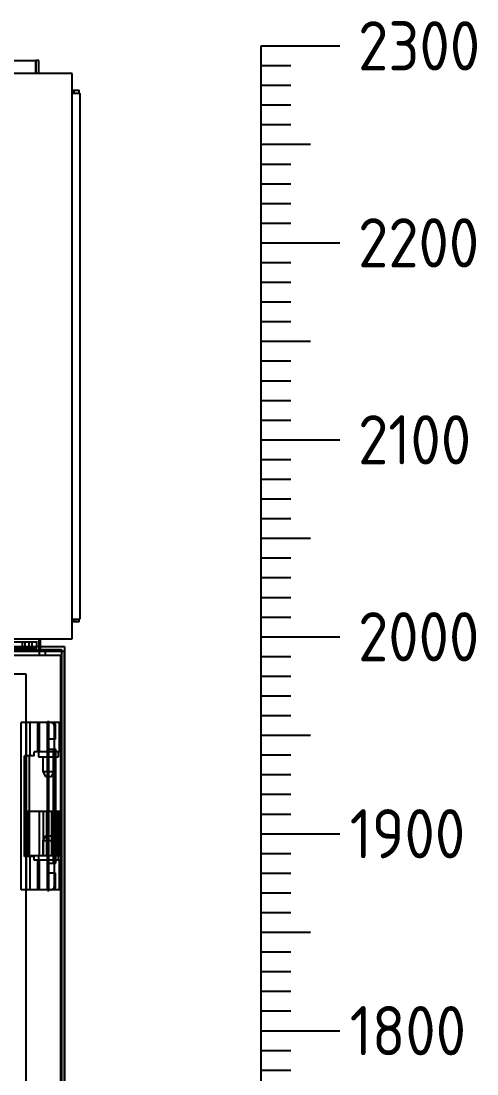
# Model space of a CAD drawing. Header units: millimetres. Extents: x 37984 to 70752, y 14140 to 37584.
# Drawn here: x 39980 to 40211, y 24547 to 25081 of the extents above; entities that cross this region are included whole.
import ezdxf
from ezdxf.enums import TextEntityAlignment as Align

# ---------------------------------------------------------------- set-up
doc = ezdxf.new("R2010")
doc.units = ezdxf.units.MM
doc.set_wipeout_variables(frame=1)
doc.layers.add('! NO PLOT !', color=7, linetype='Continuous', true_color=0xff75dd, plot=False)
doc.layers.add('000-PI-ORMAR', color=2, linetype='Continuous')
doc.styles.add('PI0', font='isocpeur.ttf', dxfattribs={"width": 0.9})

# ---------------------------------------------------------------- blocks, each defined once
blk = doc.blocks.new('SE_krov_300mm')
at = {"layer": '000-PI-ORMAR'}
for p, q in [((-444.5, 300), (488.5, 300)), ((490, 300), (488.5, 300)), ((488.5, 293.5), (488.5, 300)), ((488.5, 299.5), (488.5, 293.5)), ((490, 293.5), (490, 300)), ((507, 293.5), (-485, 293.5)), ((507, 6.5), (507, 293.5)), ((507, 285), (510.5, 285)), ((507, 283.5), (510.75, 283.5)), ((508, 283.5), (508, 285)), ((510.5, 283.5), (510.5, 285)), ((510.75, 283.5), (510.75, 16.5)), ((507, 16.5), (510.75, 16.5)), ((508, 16.5), (508, 15)), ((510.5, 15), (510.5, 16.5)), ((510.5, 15), (507, 15)), ((-485, 6.5), (507, 6.5)), ((490, 6.5), (490, 0.5)), ((490, 0), (466.5, 0)), ((490, 0.5), (490, 0))]:
    blk.add_line(p, q, dxfattribs=at)
blk = doc.blocks.new('skala_2300')
for p, q in [((0, 1400), (0, 2300)), ((0, 2300), (40, 2300)), ((0, 2290), (15, 2290)), ((0, 2280), (15, 2280)), ((0, 2270), (15, 2270)), ((0, 2260), (15, 2260)), ((0, 2250), (25, 2250)), ((0, 2240), (15, 2240)), ((0, 2230), (15, 2230)), ((0, 2220), (15, 2220)), ((0, 2210), (15, 2210)), ((0, 2200), (40, 2200)), ((0, 2190), (15, 2190)), ((0, 2180), (15, 2180)), ((0, 2170), (15, 2170)), ((0, 2160), (15, 2160)), ((0, 2150), (25, 2150)), ((0, 2140), (15, 2140)), ((0, 2130), (15, 2130)), ((0, 2120), (15, 2120)), ((0, 2110), (15, 2110)), ((0, 2100), (40, 2100)), ((0, 2090), (15, 2090)), ((0, 2080), (15, 2080)), ((0, 2070), (15, 2070)), ((0, 2060), (15, 2060)), ((0, 2050), (25, 2050)), ((0, 2040), (15, 2040)), ((0, 2030), (15, 2030)), ((0, 2020), (15, 2020)), ((0, 2010), (15, 2010)), ((0, 2000), (40, 2000)), ((0, 2000), (40, 2000)), ((0, 1990), (15, 1990)), ((0, 1980), (15, 1980)), ((0, 1970), (15, 1970)), ((0, 1960), (15, 1960)), ((0, 1950), (25, 1950)), ((0, 1940), (15, 1940)), ((0, 1930), (15, 1930)), ((0, 1920), (15, 1920)), ((0, 1910), (15, 1910)), ((0, 1900), (40, 1900)), ((0, 1890), (15, 1890)), ((0, 1880), (15, 1880)), ((0, 1870), (15, 1870)), ((0, 1860), (15, 1860)), ((0, 1850), (25, 1850)), ((0, 1840), (15, 1840)), ((0, 1830), (15, 1830)), ((0, 1820), (15, 1820)), ((0, 1810), (15, 1810)), ((0, 1800), (40, 1800)), ((0, 1790), (15, 1790)), ((0, 1780), (15, 1780))]:
    blk.add_line(p, q)
at = {"style": 'PI0', "width": 0.9}
for s, p in [('2300', (49.19, 2300)), ('2200', (49.19, 2200)), ('2100', (49.19, 2100)), ('2000', (49.19, 2000)), ('1900', (44.97, 1900)), ('1800', (44.97, 1800))]:
    blk.add_text(s, height=25, dxfattribs=at).set_placement(p, align=Align.MIDDLE_LEFT)

msp = doc.modelspace()

# ---------------------------------------------------------------- linework, layer by layer
at = {"layer": '000-PI-ORMAR'}
msp.add_line((39621.922, 24767.904), (39989.422, 24767.904), dxfattribs=at)

# ---------------------------------------------------------------- block references
msp.add_blockref('skala_2300', (40101.672, 22768.904))

# ---------------------------------------------------------------- wipeouts: each hides what was drawn before it
msp.add_wipeout([(39609.672, 24763.904), (40001.672, 24763.904), (40001.672, 22766.904), (39609.672, 22766.904)]).dxf.layer = '000-PI-ORMAR'

# ---------------------------------------------------------------- next in the draw order: linework, layer by layer
at = {"layer": '! NO PLOT !'}
for p, q in [((39982.184, 24749.904), (39629.184, 24749.904)), ((39982.184, 22788.404), (39982.184, 24749.904)), ((39979.684, 24640.404), (39979.684, 24725.404)), ((39999.127, 24725.404), (39979.684, 24725.404)), ((39982.167, 24708.404), (39982.167, 24725.404)), ((39982.372, 24640.404), (39982.372, 24725.404)), ((39984.265, 24708.404), (39984.265, 24725.404)), ((39988.027, 24725.404), (39988.027, 24710.404)), ((39988.94, 24710.404), (39988.94, 24725.404)), ((39993.048, 24640.404), (39993.048, 24725.404)), ((39993.577, 24696.554), (39993.577, 24726.254)), ((39993.577, 24710.404), (39993.577, 24725.404)), ((39993.795, 24640.404), (39993.795, 24725.404)), ((39996.555, 24723.404), (39997.202, 24723.404)), ((39996.555, 24642.404), (39996.555, 24723.404)), ((39997.202, 24716.904), (39997.202, 24723.404)), ((39999.127, 24710.404), (39999.127, 24725.404)), ((39997.202, 24716.904), (39993.048, 24716.904)), ((39996.559, 24648.904), (39996.559, 24716.904)), ((39981.439, 24657.404), (39981.439, 24708.404)), ((39986.363, 24708.404), (39981.439, 24708.404)), ((39983.901, 24657.404), (39983.901, 24708.404)), ((39999.127, 24710.404), (39986.363, 24710.404)), ((39986.363, 24708.404), (39986.363, 24710.404)), ((39988.477, 24710.404), (39988.477, 24707.904)), ((39988.477, 24707.904), (39998.677, 24707.904)), ((39990.627, 24707.904), (39990.627, 24700.415)), ((39993.048, 24711.904), (39997.283, 24711.904)), ((39996.13, 24653.904), (39996.13, 24711.904)), ((39996.527, 24700.415), (39996.527, 24707.904)), ((39996.849, 24653.904), (39996.849, 24711.904)), ((39997.283, 24653.904), (39997.283, 24711.904)), ((39998.677, 24707.904), (39998.677, 24710.404)), ((39990.627, 24700.415), (39996.527, 24700.415)), ((39990.627, 24700.415), (39992.077, 24697.904)), ((39992.077, 24697.904), (39995.077, 24697.904)), ((39995.077, 24697.904), (39996.527, 24700.415)), ((39982.884, 24680.404), (39982.884, 24657.904)), ((39982.884, 24680.404), (39999.684, 24680.404)), ((39988.834, 24680.404), (39988.834, 24657.904)), ((39990.834, 24680.404), (39990.834, 24657.904)), ((39992.505, 24680.404), (39992.505, 24657.904)), ((39992.862, 24680.404), (39992.862, 24657.904)), ((39995.005, 24680.404), (39995.005, 24657.904)), ((39995.362, 24680.404), (39995.362, 24657.904)), ((39995.723, 24680.404), (39995.723, 24657.904)), ((39996.847, 24680.404), (39996.847, 24657.904)), ((39997.602, 24680.404), (39997.602, 24657.904)), ((39997.723, 24657.904), (39997.723, 24680.404)), ((39998.726, 24680.404), (39998.726, 24657.904)), ((39999.482, 24680.404), (39999.482, 24657.904)), ((39993.577, 24639.554), (39993.577, 24669.254)), ((39992.077, 24667.904), (39990.627, 24665.392)), ((39990.627, 24665.392), (39990.627, 24657.904)), ((39990.627, 24665.392), (39996.527, 24665.392)), ((39992.077, 24667.904), (39995.077, 24667.904)), ((39996.527, 24665.392), (39995.077, 24667.904)), ((39996.527, 24657.904), (39996.527, 24665.392)), ((39986.363, 24657.404), (39981.439, 24657.404)), ((39982.167, 24640.404), (39982.167, 24657.404)), ((39982.884, 24657.904), (39999.684, 24657.904)), ((39984.265, 24640.404), (39984.265, 24657.404)), ((39986.363, 24655.404), (39986.363, 24657.404)), ((39999.127, 24655.404), (39986.363, 24655.404)), ((39988.027, 24655.404), (39988.027, 24640.404)), ((39988.477, 24657.904), (39988.477, 24655.404)), ((39988.94, 24640.404), (39988.94, 24655.404)), ((39993.048, 24653.904), (39997.283, 24653.904)), ((39993.577, 24640.404), (39993.577, 24655.404)), ((39998.677, 24655.404), (39998.677, 24657.904)), ((39999.127, 24640.404), (39999.127, 24655.404)), ((39997.202, 24648.904), (39993.048, 24648.904)), ((39997.202, 24642.404), (39997.202, 24648.904)), ((39999.127, 24640.404), (39979.684, 24640.404)), ((39996.555, 24642.404), (39997.202, 24642.404))]:
    msp.add_line(p, q, dxfattribs=at)
for centre, start_param, end_param in [((39994.623, 24723.404), 4.712389, 6.2831853), ((39995.27, 24723.404), 4.712389, 6.2831853), ((39994.623, 24642.404), 3.1415927, 4.712389), ((39995.27, 24642.404), 3.1415927, 4.712389)]:
    msp.add_ellipse(centre, major_axis=(0, 2), ratio=0.9659258, start_param=start_param, end_param=end_param, dxfattribs=at)
at = {"layer": '000-PI-ORMAR'}
for p, q in [((39623.422, 24766.404), (39987.922, 24766.404)), ((39980.284, 24763.404), (39980.284, 24766.404)), ((39981.672, 24763.404), (39981.672, 24766.404)), ((39983.672, 24763.404), (39983.672, 24766.404)), ((39985.304, 24763.404), (39985.304, 24766.404)), ((39987.672, 24763.404), (39987.672, 24766.404)), ((39989.422, 24761.404), (39989.422, 24767.904)), ((40001.684, 24761.404), (39609.684, 24761.404)), ((40001.684, 24761.404), (39609.684, 24761.404)), ((39621.922, 24763.904), (39989.422, 24763.904)), ((39621.922, 24762.404), (39989.422, 24762.404)), ((39623.672, 24763.404), (39987.672, 24763.404)), ((39988.934, 24759.404), (39988.934, 24761.404)), ((39989.422, 24763.904), (40001.672, 24763.904)), ((39989.422, 24762.404), (40000.172, 24762.404)), ((39991.934, 24761.404), (39991.934, 24759.404)), ((40000.172, 24762.404), (40000.172, 24761.404)), ((40000.172, 24761.404), (40000.172, 22776.904)), ((40001.672, 24763.904), (40001.672, 24761.404)), ((40001.672, 24761.404), (40001.672, 22776.904)), ((40001.684, 22776.904), (40001.684, 24761.404)), ((40001.684, 22776.904), (40001.684, 24761.404)), ((39999.684, 24759.404), (39611.684, 24759.404)), ((39999.684, 24759.404), (39999.684, 22778.904))]:
    msp.add_line(p, q, dxfattribs=at)

# ---------------------------------------------------------------- next in the draw order: block references
msp.add_blockref('SE_krov_300mm', (39498.672, 24761.404))

doc.saveas('drawing.dxf')
